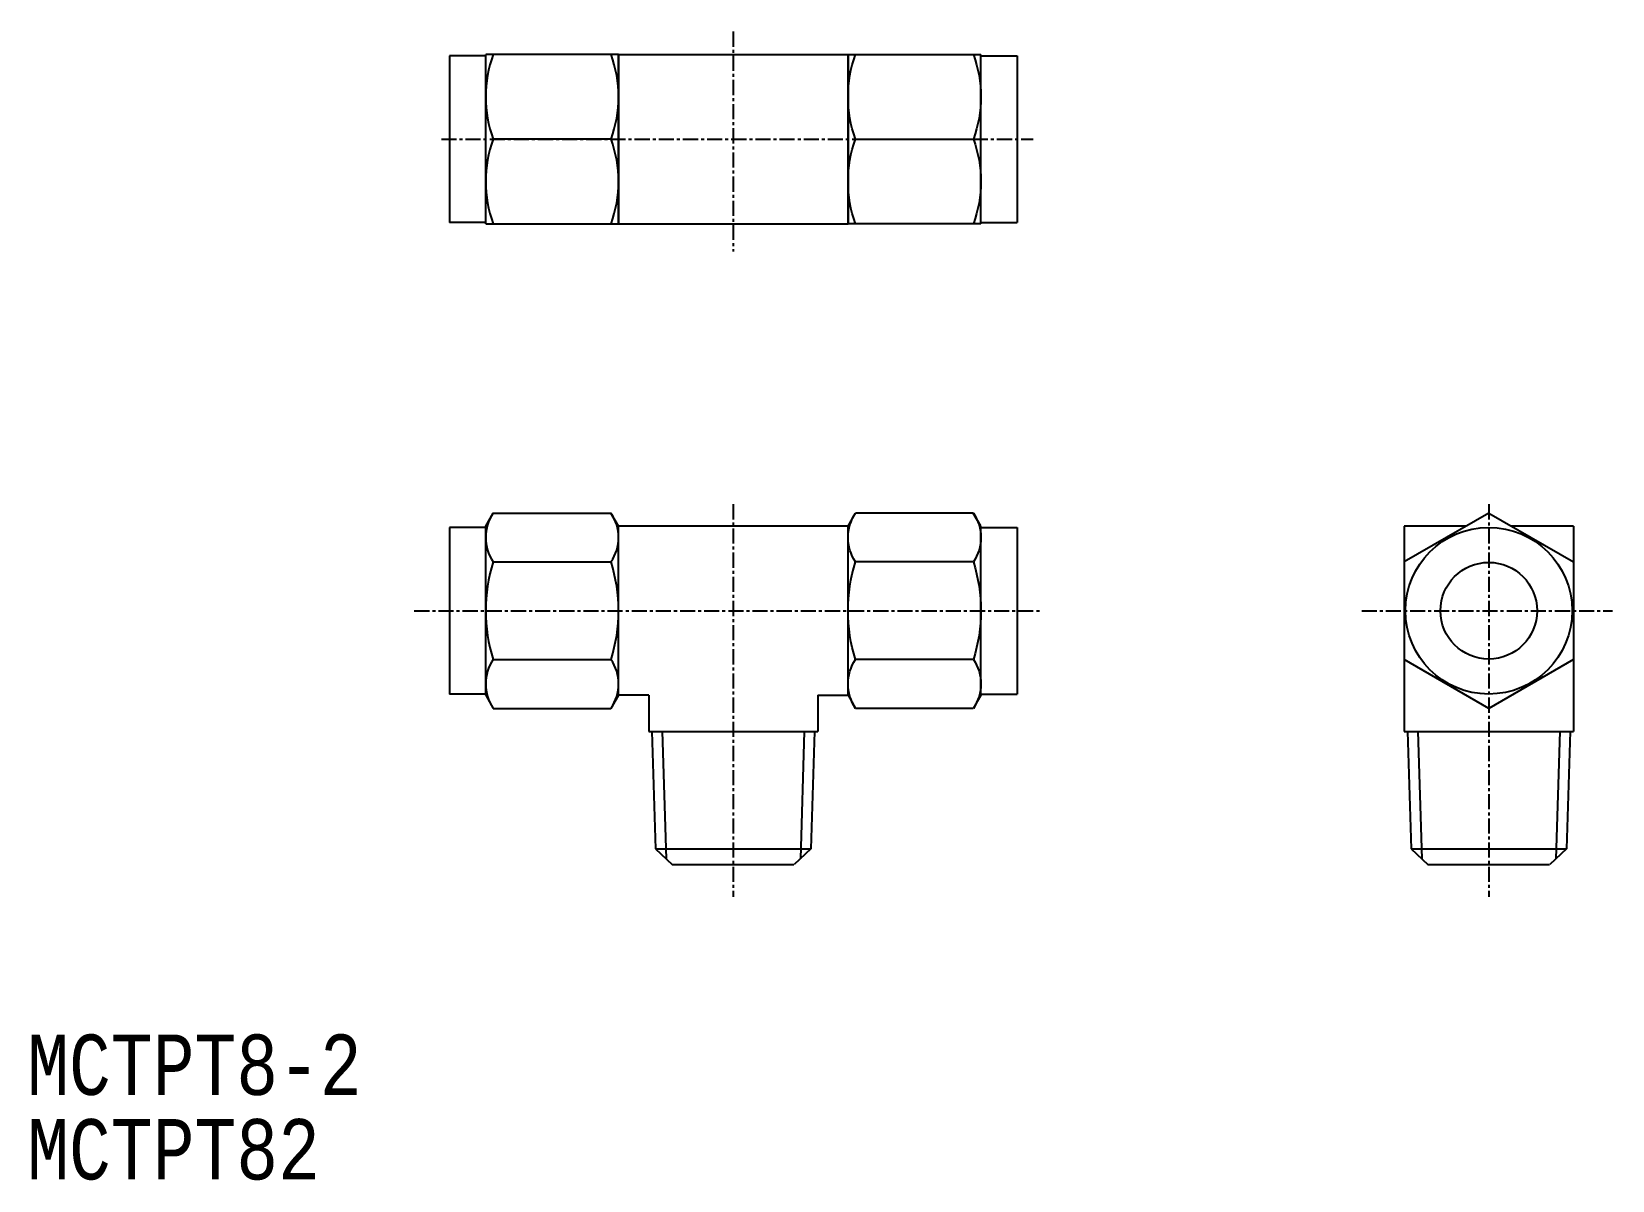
# Model space of a CAD drawing. Extents: x 242 to 373, y 474 to 570.
import ezdxf

# ---------------------------------------------------------------- set-up
doc = ezdxf.new("R2010")
doc.units = 0
doc.linetypes.add('CENTER', pattern=[2, 1.25, -0.25, 0.25, -0.25])
doc.layers.get('0').update_dxf_attribs({"linetype": 'CONTINUOUS'})
doc.layers.add('CENTER', color=1, linetype='CENTER')
doc.styles.add('HEKANJI', font='monotxt.shx', dxfattribs={"width": 0.715, "height": 3.2, "bigfont": 'bigfont.shx'})

# ---------------------------------------------------------------- blocks, each defined once
blk = doc.blocks.new('A$C5A215597')
for p, q in [((-11, 7), (-10.37, 8.08)), ((0, 7), (-0.63, 8.08)), ((0, -4.04), (0, -4.04)), ((-11, -7), (-10.37, -8.08)), ((0, -7), (-0.63, -8.08))]:
    blk.add_line(p, q)
at = {"color": 7, "linetype": 'CONTINUOUS'}
for p, q in [((-10.37, 8.08), (-0.63, 8.08)), ((-11, -7), (-11, 7)), ((0, -7), (0, 7)), ((-10.37, 4.04), (-0.63, 4.04)), ((-10.37, -4.04), (-0.63, -4.04)), ((-10.37, -8.08), (-0.63, -8.08))]:
    blk.add_line(p, q, dxfattribs=at)
for centre, radius, start, end in [((-7.42, 6.06), 3.58, 145.589, 214.4111), ((-3.58, 6.06), 3.58, 325.5889, 34.411), ((2.37, 0), 13.37, 162.412, 197.588), ((-13.37, 0), 13.37, 342.412, 17.588), ((-7.42, -6.06), 3.58, 145.5889, 214.411), ((-3.58, -6.06), 3.58, 325.589, 34.4111)]:
    blk.add_arc(centre, radius, start, end)
blk = doc.blocks.new('A$C36086AC3')
for p, q in [((0, 7), (-11, 7)), ((-11, -7), (-11, 7)), ((0, -7), (0, 7)), ((-0.63, 0), (-10.37, 0)), ((-11, -7), (0, -7))]:
    blk.add_line(p, q)
for centre, start, end in [((-0.89, 3.5), 159.7438, 200.2562), ((-10.11, 3.5), 339.7438, 20.2562), ((-0.89, -3.5), 159.7438, 200.2562), ((-10.11, -3.5), 339.7438, 20.2562)]:
    blk.add_arc(centre, 10.11, start, end)

msp = doc.modelspace()

# ---------------------------------------------------------------- linework, layer by layer
at = {"color": 7, "linetype": 'CONTINUOUS'}
for p, q in [((276.64, 567.51), (276.64, 553.71)), ((279.64, 567.51), (276.64, 567.51)), ((290.64, 567.61), (290.64, 553.61)), ((290.64, 567.61), (309.64, 567.61)), ((309.64, 567.61), (309.64, 553.61)), ((320.64, 567.51), (323.64, 567.51)), ((323.64, 567.51), (323.64, 553.71)), ((279.64, 553.71), (276.64, 553.71)), ((320.64, 553.71), (323.64, 553.71)), ((290.64, 553.61), (309.64, 553.61)), ((362.69, 529.65), (355.69, 525.61)), ((362.69, 529.65), (369.69, 525.61)), ((276.64, 528.47), (276.64, 514.67)), ((279.64, 528.47), (276.64, 528.47)), ((309.64, 528.57), (290.64, 528.57)), ((320.64, 528.47), (323.64, 528.47)), ((323.64, 528.47), (323.64, 514.67)), ((355.69, 528.57), (355.69, 511.57)), ((360.82, 528.57), (355.69, 528.57)), ((369.69, 528.57), (364.57, 528.57)), ((369.69, 528.57), (369.69, 511.57)), ((362.69, 513.49), (355.69, 517.53)), ((369.69, 517.53), (362.69, 513.49)), ((279.64, 514.67), (276.64, 514.67)), ((293.14, 514.57), (290.64, 514.57)), ((293.14, 514.57), (293.14, 511.57)), ((307.14, 514.57), (309.64, 514.57)), ((307.14, 514.57), (307.14, 511.57)), ((320.64, 514.67), (323.64, 514.67)), ((293.14, 511.57), (307.14, 511.57)), ((293.4, 511.57), (293.7, 501.87)), ((306.87, 511.57), (306.57, 501.87)), ((355.69, 511.57), (369.69, 511.57)), ((355.96, 511.57), (356.26, 501.87)), ((369.43, 511.57), (369.13, 501.87)), ((293.7, 501.87), (306.57, 501.87)), ((293.7, 501.87), (295.09, 500.57)), ((306.57, 501.87), (305.18, 500.57)), ((356.26, 501.87), (369.13, 501.87)), ((356.26, 501.87), (357.65, 500.57)), ((369.13, 501.87), (367.74, 500.57)), ((295.09, 500.57), (305.16, 500.57)), ((357.65, 500.57), (367.72, 500.57))]:
    msp.add_line(p, q, dxfattribs=at)
at = {"color": 3, "linetype": 'CONTINUOUS'}
for p, q in [((294.26, 511.57), (294.59, 501.04)), ((306.01, 511.57), (305.69, 501.04)), ((356.82, 511.57), (357.15, 501.04)), ((368.57, 511.57), (368.24, 501.04))]:
    msp.add_line(p, q, dxfattribs=at)
at = {"color": 7, "linetype": 'CONTINUOUS'}
for radius in [6.9, 4]:
    msp.add_circle((362.69, 521.57), radius, dxfattribs=at)
at = {"layer": 'CENTER', "color": 1, "linetype": 'CENTER'}
for p, q in [((300.14, 569.51), (300.14, 551.31)), ((275.97, 560.61), (324.96, 560.61)), ((300.14, 530.38), (300.14, 497.88)), ((362.69, 530.38), (362.69, 497.88)), ((273.73, 521.57), (325.65, 521.57)), ((352.17, 521.57), (372.92, 521.57))]:
    msp.add_line(p, q, dxfattribs=at)

# ---------------------------------------------------------------- block references
at = {"color": 7, "linetype": 'CONTINUOUS'}
for name, p in [('A$C36086AC3', (290.64, 560.61)), ('A$C5A215597', (290.64, 521.57))]:
    msp.add_blockref(name, p, dxfattribs=at)
at = {"color": 7, "linetype": 'CONTINUOUS', "xscale": -1}
for name, p in [('A$C36086AC3', (309.64, 560.61)), ('A$C5A215597', (309.64, 521.57))]:
    msp.add_blockref(name, p, dxfattribs=at)

# ---------------------------------------------------------------- texts
at = {"style": 'HEKANJI', "width": 0.8}
for s, p in [('MCTPT8-2', (241.68, 481.49)), ('MCTPT82', (241.68, 474.49))]:
    msp.add_text(s, height=5, dxfattribs=at).set_placement(p)

doc.saveas('drawing.dxf')
